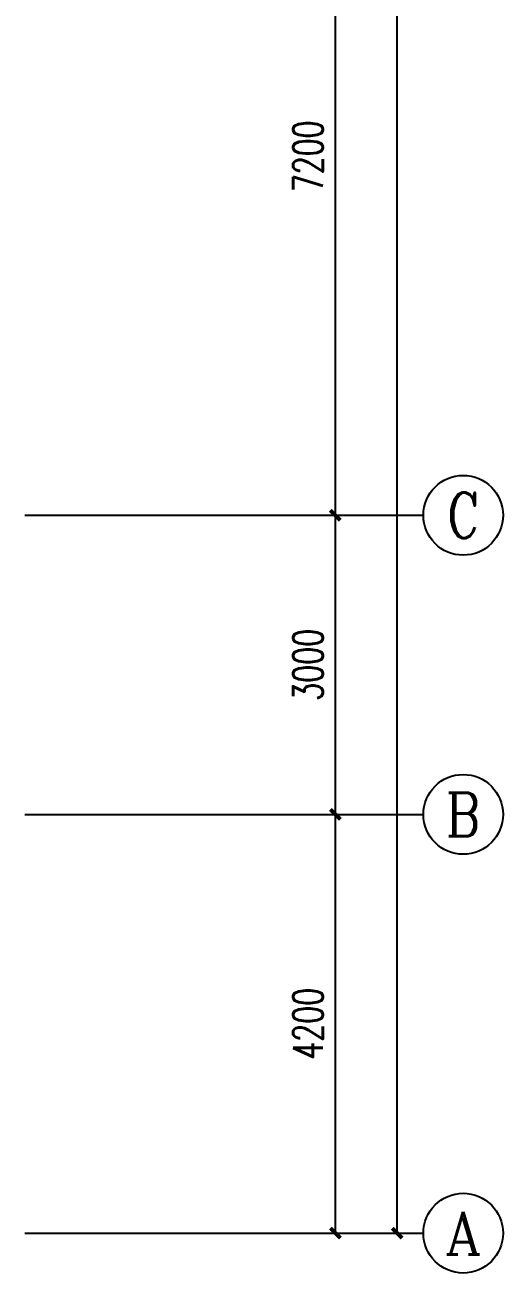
# Model space of a CAD drawing. Extents: x 1051052 to 1482120, y -981644 to -673261.
# Drawn here: x 1213220 to 1218020, y -861529 to -849011 of the extents above; entities that cross this region are included whole.
import ezdxf
from ezdxf.enums import TextEntityAlignment as Align

# ---------------------------------------------------------------- set-up
doc = ezdxf.new("R2010")
doc.units = 0
doc.header["$LTSCALE"] = 1000
doc.header["$MEASUREMENT"] = 0
doc.layers.add('AXIS', color=3, linetype='Continuous')
doc.layers.add('AXIS_TEXT', color=7, linetype='Continuous')
doc.styles.add('_TCH_AXIS', font='COMPLEX', dxfattribs={"bigfont": 'GBCBIG'})
doc.styles.add('_TCH_DIM_T3', font='SIMPLEX', dxfattribs={"width": 0.705882, "bigfont": 'GBCBIG'})
doc.styles.add('COMPLEX', font='COMPLEX')
doc.dimstyles.new('_TCH_ARCH&&100', dxfattribs={"dimtxt": 297.5, "dimasz": 100, "dimexe": 250, "dimexo": 300, "dimgap": 126.25, "dimtad": 1, "dimdec": 0, "dimzin": 0, "dimdsep": 46, "dimtxsty": '_TCH_DIM_T3', "dimblk": 'ARCHTICK', "dimcen": 0.09, "dimclrt": 7, "dimazin": 2, "dimtfac": 1, "dimtdec": 0, "dimtix": 1, "dimtmove": 2, "dimatfit": 3, "dimfxl": 0, "dimtolj": 1, "dimtzin": 0, "dimarcsym": 0})

# ---------------------------------------------------------------- blocks, each defined once
blk = doc.blocks.new('_ArchTick')
at = {"color": 0, "linetype": 'ByBlock', "const_width": 0.4}
blk.add_lwpolyline([(-0.5, -0.5), (0.5, 0.5)], dxfattribs=at)
blk = doc.blocks.new('*D99')
at = {"layer": 'AXIS', "color": 0, "lineweight": -2, "transparency": 16777216}
for p, q in [((1214836, -856929), (1216586, -856929)), ((1216336, -861129), (1216336, -856929)), ((1214836, -861129), (1216586, -861129))]:
    blk.add_line(p, q, dxfattribs=at)
at = {"layer": 'Defpoints', "color": 0, "transparency": 16777216}
for p in [(1213836, -856929), (1216336, -856929), (1213836, -861129)]:
    blk.add_point(p, dxfattribs=at)
at = {"layer": 'AXIS', "color": 0, "lineweight": -2, "transparency": 16777216, "xscale": 100, "yscale": 100, "zscale": 100}
for p, rotation in [((1216336, -856929), 90), ((1216336, -861129), 270)]:
    blk.add_blockref('_ArchTick', p, dxfattribs=dict(at, rotation=rotation))
at = {"layer": 'AXIS', "color": 7, "transparency": 16777216, "insert": (1216061, -859029), "char_height": 297.5, "attachment_point": 5, "rotation": 90, "style": '_TCH_DIM_T3'}
blk.add_mtext('\\A1;4200', dxfattribs=at)
blk = doc.blocks.new('*D100')
at = {"layer": 'AXIS', "color": 0, "lineweight": -2, "transparency": 16777216}
for p, q in [((1214836, -853929), (1216586, -853929)), ((1216336, -856929), (1216336, -853929)), ((1214836, -856929), (1216586, -856929))]:
    blk.add_line(p, q, dxfattribs=at)
at = {"layer": 'Defpoints', "color": 0, "transparency": 16777216}
for p in [(1213836, -853929), (1216336, -853929), (1213836, -856929)]:
    blk.add_point(p, dxfattribs=at)
at = {"layer": 'AXIS', "color": 0, "lineweight": -2, "transparency": 16777216, "xscale": 100, "yscale": 100, "zscale": 100}
for p, rotation in [((1216336, -853929), 90), ((1216336, -856929), 270)]:
    blk.add_blockref('_ArchTick', p, dxfattribs=dict(at, rotation=rotation))
at = {"layer": 'AXIS', "color": 7, "transparency": 16777216, "insert": (1216061, -855429), "char_height": 297.5, "attachment_point": 5, "rotation": 90, "style": '_TCH_DIM_T3'}
blk.add_mtext('\\A1;3000', dxfattribs=at)
blk = doc.blocks.new('*D101')
at = {"layer": 'AXIS', "color": 0, "lineweight": -2, "transparency": 16777216}
for p, q in [((1214836, -846729), (1216586, -846729)), ((1216336, -853929), (1216336, -846729)), ((1214836, -853929), (1216586, -853929))]:
    blk.add_line(p, q, dxfattribs=at)
at = {"layer": 'Defpoints', "color": 0, "transparency": 16777216}
for p in [(1213836, -846729), (1216336, -846729), (1213836, -853929)]:
    blk.add_point(p, dxfattribs=at)
at = {"layer": 'AXIS', "color": 0, "lineweight": -2, "transparency": 16777216, "xscale": 100, "yscale": 100, "zscale": 100}
for p, rotation in [((1216336, -846729), 90), ((1216336, -853929), 270)]:
    blk.add_blockref('_ArchTick', p, dxfattribs=dict(at, rotation=rotation))
at = {"layer": 'AXIS', "color": 7, "transparency": 16777216, "insert": (1216061, -850329), "char_height": 297.5, "attachment_point": 5, "rotation": 90, "style": '_TCH_DIM_T3'}
blk.add_mtext('\\A1;7200', dxfattribs=at)
blk = doc.blocks.new('*D104')
at = {"layer": 'AXIS', "color": 0, "lineweight": -2, "transparency": 16777216}
for p, q in [((1215457, -835729), (1217207, -835729)), ((1216957, -861129), (1216957, -835729)), ((1215457, -861129), (1217207, -861129))]:
    blk.add_line(p, q, dxfattribs=at)
at = {"layer": 'Defpoints', "color": 0, "transparency": 16777216}
for p in [(1213657, -835729), (1216957, -835729), (1213657, -861129)]:
    blk.add_point(p, dxfattribs=at)
at = {"layer": 'AXIS', "color": 0, "lineweight": -2, "transparency": 16777216, "xscale": 100, "yscale": 100, "zscale": 100}
for p, rotation in [((1216957, -835729), 90), ((1216957, -861129), 270)]:
    blk.add_blockref('_ArchTick', p, dxfattribs=dict(at, rotation=rotation))
at = {"layer": 'AXIS', "color": 7, "transparency": 16777216, "insert": (1216682, -848429), "char_height": 297.5, "attachment_point": 5, "rotation": 90, "style": '_TCH_DIM_T3'}
blk.add_mtext('\\A1;25400', dxfattribs=at)
blk = doc.blocks.new('_AXISO')
blk.add_circle((0, 0), 0.5)
at = {"layer": 'AXIS_TEXT', "style": 'COMPLEX', "width": 1.041667}
blk.add_attdef('A', text='', height=0.56, dxfattribs=at).set_placement((-0.25, -0.28), (0.25, -0.28), align=Align.FIT)

msp = doc.modelspace()

# ---------------------------------------------------------------- linework, layer by layer
at = {"layer": 'AXIS'}
for p, q in [((1213219.85, -853929.077), (1217219.85, -853929.077)), ((1213219.85, -856929.077), (1217219.85, -856929.077)), ((1213219.85, -861129.077), (1217219.85, -861129.077))]:
    msp.add_line(p, q, dxfattribs=at)

# ---------------------------------------------------------------- block references
ref = msp.add_blockref('_AXISO', (1217619.85, -853929.077), dxfattribs=dict(at, xscale=800, yscale=800, zscale=800))
ref.add_attrib('A', 'C', dxfattribs={"layer": 'AXIS_TEXT', "height": 455.691, "style": '_TCH_AXIS'}).set_placement((1217457.103, -854156.922), (1217782.597, -854156.922), align=Align.FIT)
ref = msp.add_blockref('_AXISO', (1217619.85, -856929.077), dxfattribs=dict(at, xscale=800, yscale=800, zscale=800))
ref.add_attrib('A', 'B', dxfattribs={"layer": 'AXIS_TEXT', "height": 435.257, "style": '_TCH_AXIS'}).set_placement((1217443.675, -857146.706), (1217796.026, -857146.706), align=Align.FIT)
ref = msp.add_blockref('_AXISO', (1217619.85, -861129.077), dxfattribs=dict(at, xscale=800, yscale=800, zscale=800))
ref.add_attrib('A', 'A', dxfattribs={"layer": 'AXIS_TEXT', "height": 425.184, "style": '_TCH_AXIS'}).set_placement((1217437.629, -861341.669), (1217802.072, -861341.669), align=Align.FIT)

# ---------------------------------------------------------------- dimensions: what is measured, and where the dimension line sits
for p1, p2, distance, picture, middle in [((1213657.335, -861129.077), (1213657.335, -835729.077), -3300, '*D104', (1216682.335, -848429.077)), ((1213836.099, -853929.077), (1213836.099, -846729.077), -2500, '*D101', (1216061.099, -850329.077)), ((1213836.099, -856929.077), (1213836.099, -853929.077), -2500, '*D100', (1216061.099, -855429.077)), ((1213836.099, -861129.077), (1213836.099, -856929.077), -2500, '*D99', (1216061.099, -859029.077))]:
    dim = msp.add_aligned_dim(p1=p1, p2=p2, distance=distance, dimstyle='_TCH_ARCH&&100', dxfattribs=at)
    dim.commit()
    dim.dimension.update_dxf_attribs({"geometry": picture, "text_midpoint": middle})

doc.saveas('drawing.dxf')
